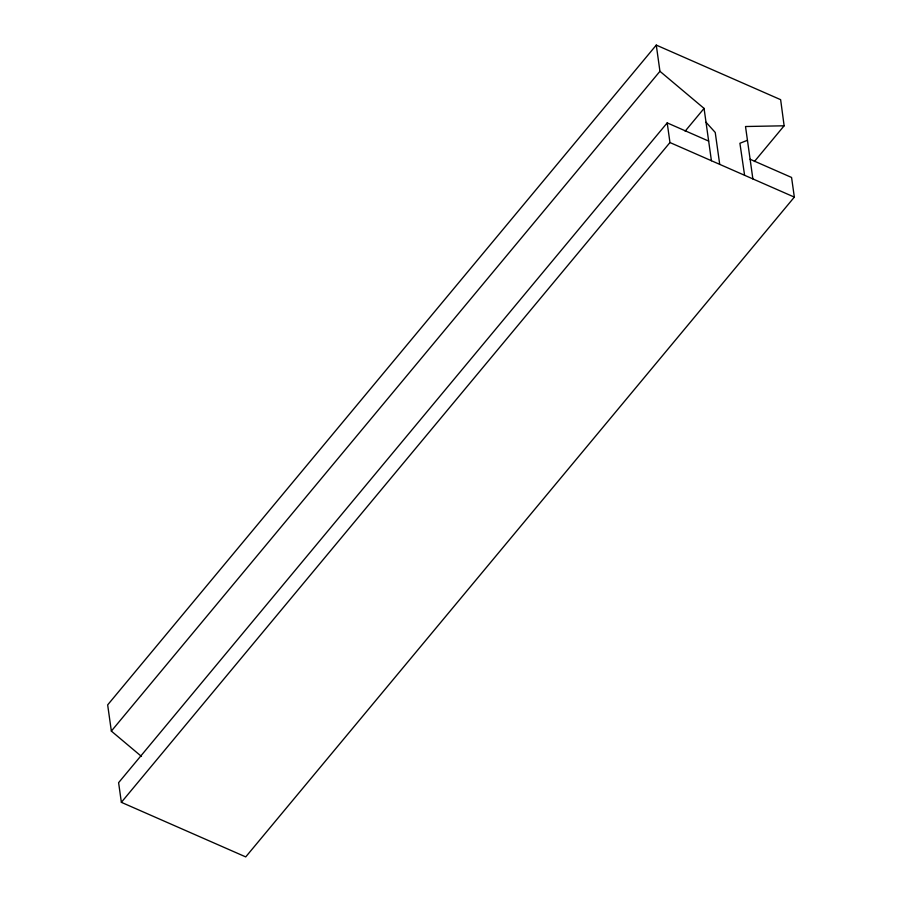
<?xml version="1.0" encoding="UTF-8"?>
<svg xmlns="http://www.w3.org/2000/svg" width="902" height="902" viewBox="0 0 902 902"><rect width="100%" height="100%" fill="white"/><g stroke="black" fill="none" stroke-linecap="round" stroke-linejoin="round"><path stroke-width="1.35" d="M754.399 161.548L784.131 125.795L780.636 99.671L656.273 45.1L107.665 704.89L111.352 731.094L141.479 756.428M111.352 731.094L659.948 71.303L656.273 45.1M708.656 141.084L667.198 122.886L118.602 782.677L121.364 802.329L245.727 856.9L794.335 197.11L791.573 177.457L750.114 159.271M121.364 802.329L669.961 142.539L667.198 122.886M685.148 131.162L704.067 108.409L659.948 71.303M747.454 140.295L739.911 143.271L744.59 175.281M784.131 125.795L745.514 126.517L752.877 178.923M669.961 142.539L794.335 197.11M706.018 122.255L715.23 132.447L719.717 164.367M704.067 108.409L711.419 160.736"/></g></svg>
